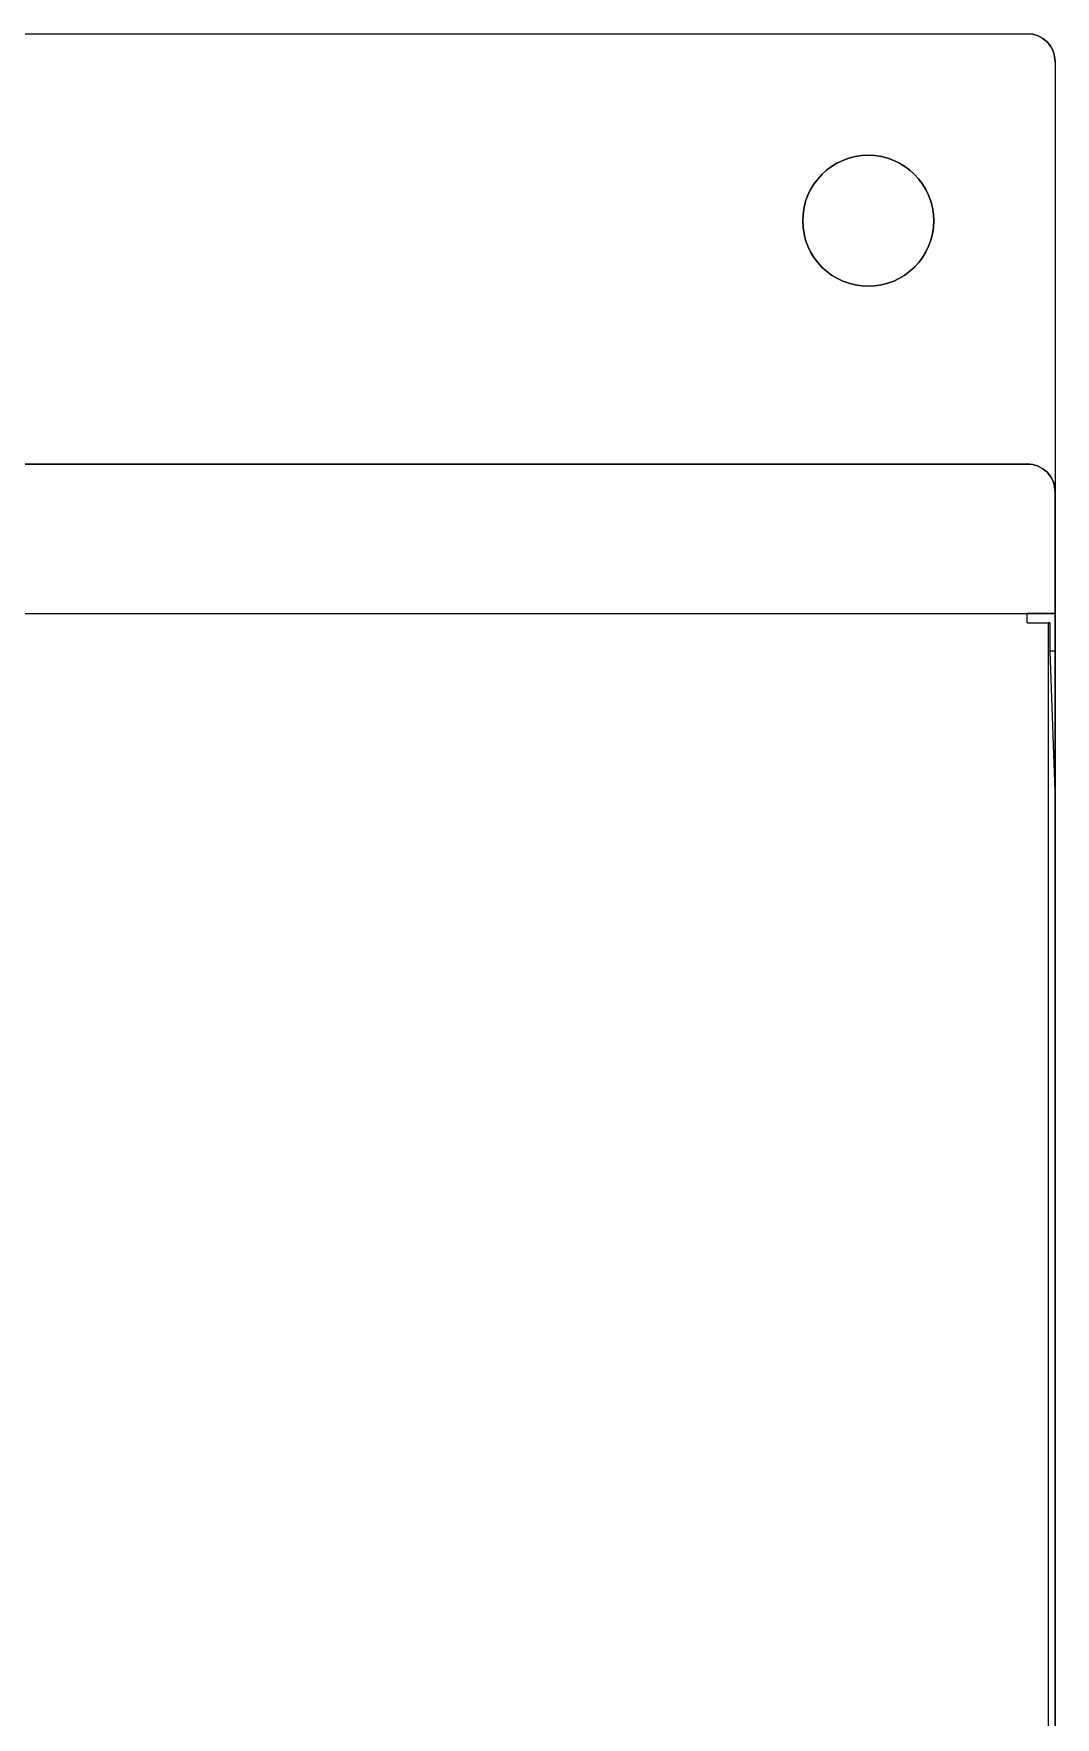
# Model space of a CAD drawing. Header units: inches. Extents: x 0 to 92454, y -34894 to 11.
# Drawn here: x 4.543 to 6.693, y 7.201 to 10.744 of the extents above; entities that cross this region are included whole.
import ezdxf

# ---------------------------------------------------------------- set-up
doc = ezdxf.new("R2010")
doc.units = ezdxf.units.IN
doc.header["$MEASUREMENT"] = 0

# ---------------------------------------------------------------- blocks, each defined once
blk = doc.blocks.new('2023_07_21_11_46_31_0481')
at = {"color": 7, "extrusion": (0, 0, -1)}
for p, q in [((1.505, 272.9), (168.495, 272.9)), ((169.995, 271.4), (169.995, 3.4)), ((103.9, 249.9, 100), (168.5, 249.9, 100)), ((168.495, 249.895, 100), (103.9, 249.895, 100)), ((170, 248.4, 100), (170, 26.4, 100)), ((169.995, 26.405, 100), (169.995, 248.395, 100))]:
    blk.add_line(p, q, dxfattribs=at)
at = {"color": 7}
for p, q in [((1.505, 272.9, 10), (168.495, 272.9, 10)), ((168.495, 272.9, 10), (168.495, 272.9)), ((169.995, 271.4, 10), (169.995, 248.395, 10)), ((169.995, 271.4, 10), (169.995, 271.4)), ((156.5, 262.9), (156.5, 262.9, 10)), ((156.5, 262.9), (156.5, 262.9, 10)), ((163.5, 262.9, 10), (163.5, 262.9)), ((163.5, 262.9, 10), (163.5, 262.9)), ((1.505, 249.895, 10), (168.495, 249.895, 10)), ((20, 249.9, 152), (168.5, 249.9, 152)), ((168.495, 249.895, 10), (168.495, 249.895, 100)), ((168.5, 249.9, 152), (168.5, 249.9, 100)), ((170, 248.4, 152), (170, 241.9, 152)), ((170, 248.4, 152), (170, 248.4, 100)), ((169.995, 248.395, 10), (169.995, 248.395, 100)), ((45.2, 241.9, 152), (170, 241.9, 152)), ((50.533, 241.9, 142), (168.5, 241.9, 142)), ((168.5, 241.4, 142), (168.5, 241.9, 142)), ((170, 241.9, 150), (168.5, 241.9, 150)), ((168.5, 241.4, 150), (168.5, 241.9, 150)), ((168.5, 241.4, 150), (169.711, 241.4, 150)), ((169.641, 164.123, 152), (169.641, 241.4, 152)), ((169.711, 241.4, 150), (169.711, 239.9, 150)), ((170, 241.9, 150), (170, 239.9, 150)), ((170, 239.9, 150), (169.711, 239.9, 150)), ((170, 231.9, 142), (169.99, 231.9, 142)), ((169.99, 231.9, 142), (169.99, 158.792, 142)), ((170, 231.9, 142), (170, 42.9, 142))]:
    blk.add_line(p, q, dxfattribs=at)
at = {"color": 7, "extrusion": (0, 1, 0)}
for p, q in [((1.505, 272.9), (168.495, 272.9)), ((1.505, 272.9, 10), (168.495, 272.9, 10)), ((168.495, 272.9, 10), (168.495, 272.9)), ((1.505, 249.895, 10), (168.495, 249.895, 10)), ((20, 249.9, 152), (168.5, 249.9, 152)), ((103.9, 249.9, 100), (168.5, 249.9, 100)), ((168.495, 249.895, 100), (103.9, 249.895, 100)), ((168.495, 249.895, 10), (168.495, 249.895, 100)), ((168.5, 249.9, 152), (168.5, 249.9, 100)), ((168.5, 241.4, 150), (169.711, 241.4, 150)), ((168.5, 241.4, 142), (168.5, 241.4, 150)), ((169.711, 241.4, 150), (169.641, 241.4, 152))]:
    blk.add_line(p, q, dxfattribs=at)
at = {"color": 7, "extrusion": (1, 0, 0)}
for p, q in [((169.995, 271.4), (169.995, 3.4)), ((169.995, 271.4, 10), (169.995, 271.4)), ((169.995, 271.4, 10), (169.995, 248.395, 10)), ((170, 248.4, 100), (170, 26.4, 100)), ((170, 248.4, 152), (170, 248.4, 100)), ((170, 248.4, 152), (170, 241.9, 152)), ((169.995, 248.395, 10), (169.995, 248.395, 100)), ((169.995, 26.405, 100), (169.995, 248.395, 100)), ((170, 241.9, 152), (170, 241.9, 150)), ((170, 241.9, 150), (170, 239.9, 150)), ((170, 239.9, 150), (170, 231.9, 142)), ((170, 231.9, 142), (170, 42.9, 142))]:
    blk.add_line(p, q, dxfattribs=at)
at = {"color": 7, "extrusion": (0, -1, 0)}
for p, q in [((45.2, 241.9, 152), (170, 241.9, 152)), ((50.533, 241.9, 142), (168.5, 241.9, 142)), ((168.5, 241.9, 142), (168.5, 241.9, 150)), ((170, 241.9, 150), (168.5, 241.9, 150)), ((170, 241.9, 152), (170, 241.9, 150))]:
    blk.add_line(p, q, dxfattribs=at)
at = {"color": 7, "extrusion": (-1, 0, 0)}
for p, q in [((168.5, 241.4, 150), (168.5, 241.9, 150)), ((168.5, 241.9, 142), (168.5, 241.9, 150)), ((168.5, 241.4, 142), (168.5, 241.9, 142)), ((168.5, 241.4, 142), (168.5, 241.4, 150))]:
    blk.add_line(p, q, dxfattribs=at)
at = {"color": 7, "extrusion": (0.999391, 0, 0.034899)}
for p, q in [((169.711, 241.4, 150), (169.641, 241.4, 152)), ((169.641, 164.123, 152), (169.641, 241.4, 152)), ((169.711, 241.4, 150), (169.711, 239.9, 150)), ((169.711, 239.9, 150), (169.99, 231.9, 142)), ((169.99, 231.9, 142), (169.99, 158.792, 142))]:
    blk.add_line(p, q, dxfattribs=at)
at = {"color": 7, "extrusion": (0, -0.707107, 0.707107)}
for p, q in [((169.711, 239.9, 150), (169.99, 231.9, 142)), ((170, 239.9, 150), (169.711, 239.9, 150)), ((170, 239.9, 150), (170, 231.9, 142)), ((170, 231.9, 142), (169.99, 231.9, 142))]:
    blk.add_line(p, q, dxfattribs=at)
at = {"color": 7, "extrusion": (0, 0, -1)}
for centre, radius, start, end in [((-168.495, 271.4), 1.5, 90, 180), ((-168.495, 271.4), 1.5, 90, 180), ((-168.495, 271.4, -10), 1.5, 90, 180), ((-160, 262.9, -10), 3.5, 0, 180), ((-160, 262.9), 3.5, 0, 180), ((-160, 262.9, -10), 3.5, 180, 0), ((-160, 262.9), 3.5, 180, 0), ((-168.495, 248.395, -100), 1.5, 90, 180), ((-168.495, 248.395, -10), 1.5, 90, 180), ((-168.5, 248.4, -100), 1.5, 90, 180), ((-168.5, 248.4, -152), 1.5, 90, 180), ((-168.5, 248.4, -100), 1.5, 90, 180)]:
    blk.add_arc(centre, radius, start, end, dxfattribs=at)
at = {"color": 7}
for centre, radius, start, end in [((168.495, 271.4, 10), 1.5, 0, 90), ((160, 262.9), 3.5, 0, 180), ((160, 262.9, 10), 3.5, 0, 180), ((160, 262.9), 3.5, 180, 0), ((160, 262.9, 10), 3.5, 180, 0), ((168.495, 248.395, 100), 1.5, 360, 90), ((168.495, 248.395, 10), 1.5, 360, 90), ((168.5, 248.4, 152), 1.5, 0, 90)]:
    blk.add_arc(centre, radius, start, end, dxfattribs=at)

msp = doc.modelspace()

# ---------------------------------------------------------------- block references
at = {"xscale": 0.03937007874015748, "yscale": 0.03937007874015748, "zscale": 0.03937007874015748}
msp.add_blockref('2023_07_21_11_46_31_0481', (0, 0), dxfattribs=at)
msp.add_blockref('2023_07_21_11_46_31_0481', (0, 0), dxfattribs=at)

doc.saveas('drawing.dxf')
